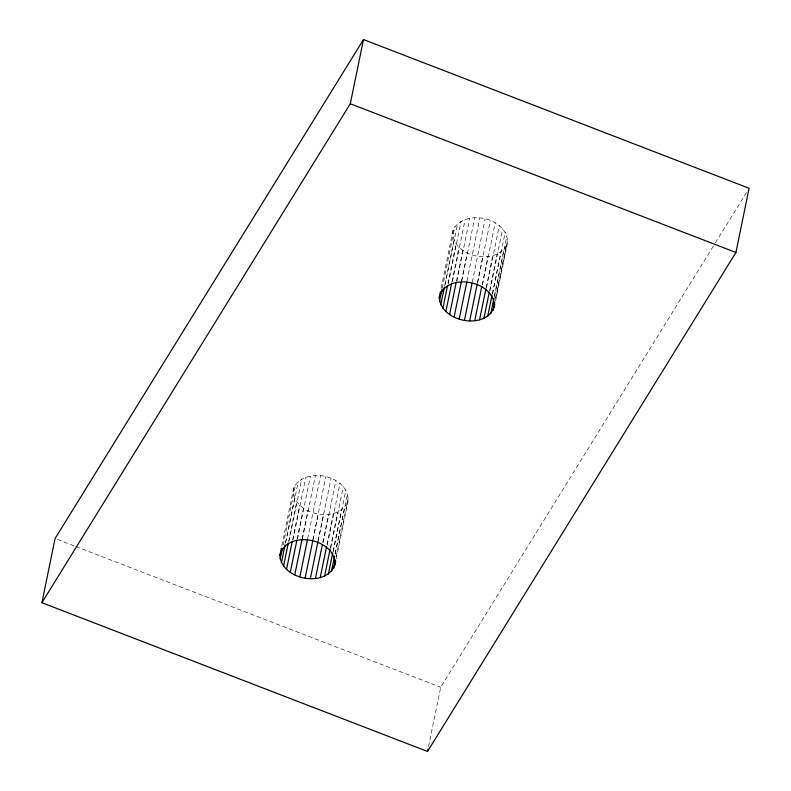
<?xml version="1.0" encoding="UTF-8"?>
<svg xmlns="http://www.w3.org/2000/svg" width="791" height="791" viewBox="0 0 791 791"><rect width="100%" height="100%" fill="white"/><g stroke="black" fill="none" stroke-linecap="round" stroke-linejoin="round"><path stroke-width="0.59" stroke-dasharray="3.96 2.97" d="M336.215 558.871L348.178 500.614C348.782 475.332 305.277 465.859 293.787 487.681L281.586 547.125M495.552 301.064L507.515 242.807C508.119 217.525 464.614 208.053 453.124 229.874L441.17 288.132M293.787 487.681C289.605 514.595 338.924 525.491 348.178 500.614M453.124 229.874C448.942 256.788 498.251 267.684 507.515 242.807M283.129 544.93L295.577 484.3M285.561 542.448L294.588 498.459M285.591 543.19L298.286 481.373M288.428 542.349L296.724 501.929M289.061 540.846L301.747 479.02M292.63 539.65L299.7 505.172M292.907 540.283L305.84 477.28M297.119 539.007L303.467 508.099M297.485 539.155L310.418 476.152M302.103 539.126L307.956 510.6M302.429 538.681L315.362 475.678M307.59 538.889L320.533 475.875M312.86 539.778L325.793 476.775M312.949 539.976L318.318 513.824M318.18 540.52L323.549 514.368M318.081 541.4L331.014 478.397M322.758 542.755L328.621 514.229M323.163 542.478L335.849 480.651M327.049 544.337L333.397 513.428M327.286 545.197L339.982 483.38M330.42 547.649L337.747 511.985M330.668 548.292L343.353 486.475M333.001 551.545L341.544 509.938M333.229 551.663L345.924 489.847M335.127 553.66L344.649 507.298M335.176 554.016L347.615 493.386M336.185 556.449L348.386 497.015M442.218 288.31L454.914 226.493M444.651 285.828L453.925 240.652M445.175 284.196L457.623 223.566M448.013 283.356L456.061 244.122M448.151 284.226L461.084 221.223M451.968 281.843L459.037 247.365M452.492 281.289L465.177 219.473M456.456 281.2L462.804 250.292M456.822 281.359L469.755 218.346M461.44 281.329L467.293 252.794M461.766 280.884L474.699 217.871M466.927 281.082L479.86 218.079M472.286 282.169L485.13 218.969M477.517 282.713L482.886 256.561M477.665 282.407L490.351 220.59M482.095 284.958L487.948 256.422M482.49 284.671L495.186 222.854M486.139 287.716L492.734 255.622M486.623 287.39L499.319 225.573M489.52 291.039L497.084 254.178M490.005 290.495L502.69 228.668M492.338 293.738L500.871 252.131M492.566 293.856L505.261 232.04M494.464 295.854L503.986 249.491M494.266 297.406L506.952 235.589M506.26 246.298L495.285 299.799L507.723 239.208M428.495 746.694L440.696 687.25L714.678 243.954M715.331 242.906L746.496 192.48M57.387 539.413L74.661 546.077M75.807 546.512L440.696 687.25"/><path stroke-width="1.19" d="M334.998 564.814C336.155 538.335 286.569 529.011 279.885 555.43C281.705 581.336 330.836 588.939 335.73 561.244M494.335 307.007C495.492 280.538 445.906 271.204 439.223 297.634C441.062 323.044 488.531 331.034 494.82 304.634M41.913 602.722L55.083 538.523L363.484 39.55L749.087 188.278L735.917 252.477L427.516 751.45L41.913 602.722L350.304 103.75L363.484 39.55M279.885 555.43L281.349 548.301M280.172 559.059L282.367 548.361M281.408 562.658L285.076 544.821M283.554 566.119L288.181 543.536M286.53 569.372L292.136 542.023M290.287 572.288L296.882 540.194M294.776 574.79L301.855 540.322M299.878 576.758L307.442 539.907M305.138 578.013L312.702 541.163M310.369 578.567L317.933 541.706M315.441 578.419L322.273 545.137M320.217 577.618L326.564 546.71M324.567 576.184L330.183 548.835M328.364 574.128L332.754 552.731M331.469 571.488L334.642 556.033M333.743 568.294L335.453 559.979M439.223 297.634L440.439 291.681M439.509 301.252L441.951 289.368M440.745 304.851L444.413 287.014M442.881 308.322L447.518 285.729M445.867 311.565L451.72 283.03M449.624 314.482L456.219 282.387M454.113 316.993L461.193 282.516M459.215 318.961L466.779 282.1M464.475 320.217L472.039 283.356M469.706 320.76L477.27 283.91M474.778 320.622L481.848 286.144M479.554 319.821L485.901 288.913M483.904 318.377L489.273 292.225M487.701 316.331L492.091 294.924M490.806 313.691L493.98 298.237M493.08 310.497L494.79 302.172M427.516 751.45L428.01 749.077M350.304 103.75L735.917 252.477"/></g></svg>
